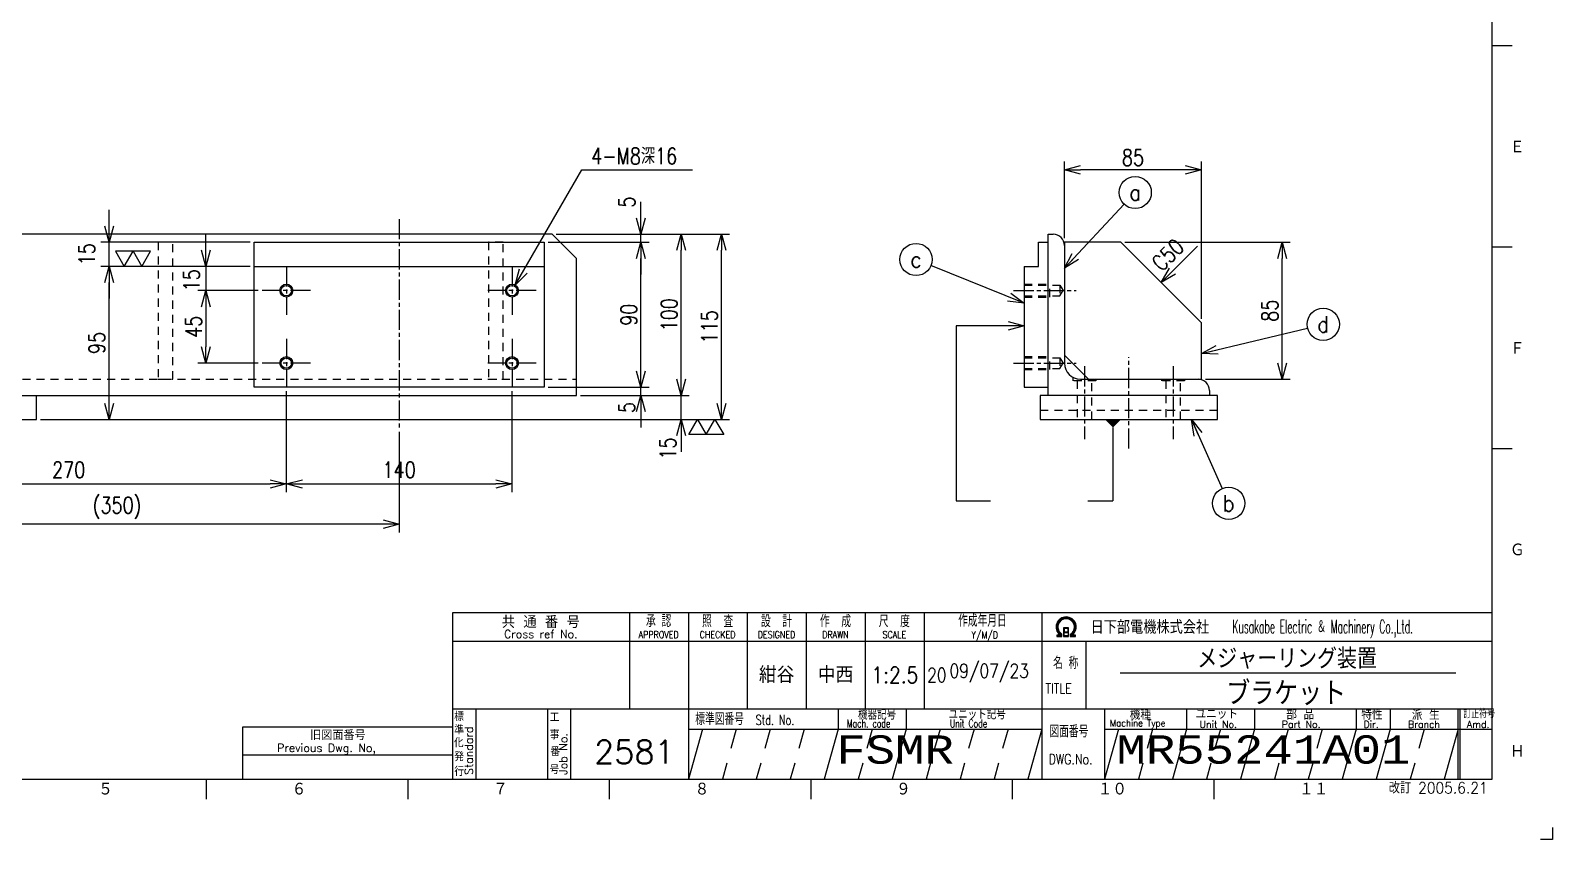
# Model space of a CAD drawing. Extents: x 0 to 1485, y 0 to 1050.
# Drawn here: x 541 to 1485, y 0 to 502 of the extents above; entities that cross this region are included whole.
import ezdxf
from ezdxf.enums import TextEntityAlignment as Align

# ---------------------------------------------------------------- set-up
doc = ezdxf.new("R2010")
doc.units = 0
doc.header["$LTSCALE"] = 2.5
for name, pattern in [('GEN3A', [3.5, 2, -1.5]), ('GEN7A', [7.5, 5, -0.75, 1, -0.75]), ('HIDDEN2', [3.5, 2, -1.5])]:
    doc.linetypes.add(name, pattern=pattern)
doc.layers.get('0').update_dxf_attribs({"linetype": 'CONTINUOUS'})
doc.layers.get('DEFPOINTS').update_dxf_attribs({"linetype": 'CONTINUOUS'})
for name, color, linetype in [('2', 5, 'CONTINUOUS'), ('4', 3, 'CONTINUOUS'), ('5', 3, 'CONTINUOUS'), ('6', 52, 'CONTINUOUS'), ('7A', 4, 'GEN7A'), ('8', 1, 'CONTINUOUS'), ('9', 3, 'HIDDEN2'), ('RAHM2', 1, 'CONTINUOUS')]:
    doc.layers.add(name, color=color, linetype=linetype)
doc.styles.add('DIMENSION', font='monotxt.shx', dxfattribs={"bigfont": 'bigfont.shx'})
doc.styles.get("Standard").update_dxf_attribs({"font": 'romans.shx', "width": 0.8, "bigfont": 'extfont.shx'})
doc.dimstyles.new('GEN-ISO', dxfattribs={"dimscale": 2.5, "dimtxt": 4, "dimasz": 3, "dimexe": 2, "dimexo": 1, "dimgap": 1, "dimtad": 3, "dimdec": 3, "dimrnd": 0.001, "dimdsep": 46, "dimtxsty": 'Standard', "dimblk": 'OPEN30', "dimcen": 0, "dimclrt": 52, "dimadec": 0, "dimazin": 0, "dimtp": 0.1, "dimtm": 0.1, "dimtfac": 0.6, "dimtdec": 3, "dimtmove": 2, "dimatfit": 3, "dimldrblk": 'OPEN30', "dimfxl": 0, "dimarcsym": 0})

# ---------------------------------------------------------------- blocks, each defined once
blk = doc.blocks.new('1A2ﾌﾞﾋﾝ')
at = {"layer": 'RAHM2', "color": 5, "linetype": 'Continuous'}
for p, q in [((579, 15), (579, 405)), ((584, 197), (579, 197)), ((584, 197), (579, 197)), ((584, 147), (579, 147)), ((584, 147), (579, 147)), ((584, 97), (579, 97)), ((584, 97), (579, 97)), ((25, 15), (579, 15)), ((260, 10), (260, 15)), ((310, 10), (310, 15)), ((360, 10), (360, 15)), ((410, 10), (410, 15)), ((460, 10), (460, 15)), ((510, 10), (510, 15)), ((594, 0), (591, 0)), ((594, 3), (594, 0))]:
    blk.add_line(p, q, dxfattribs=at)
at = {"layer": 'RAHM2', "color": 7, "linetype": 'Continuous'}
for p, q in [((364.93, 56.26), (364.93, 32.42)), ((379.55, 56.26), (379.55, 15)), ((394.18, 56.26), (394.18, 32.42)), ((408.8, 56.26), (408.8, 32.42)), ((423.43, 56.26), (423.43, 32.42)), ((438.05, 56.26), (438.05, 32.42)), ((467.3, 56.26), (467.3, 15)), ((321.05, 49.26), (579, 49.26)), ((438.05, 49.26), (438.05, 32.42)), ((467.3, 49.26), (467.3, 49.26)), ((478.17, 49.26), (478.17, 32.42)), ((321.05, 32.42), (579, 32.42)), ((326.77, 32.42), (326.77, 15)), ((344.59, 32.42), (344.59, 15)), ((350.3, 32.42), (350.3, 15)), ((416.73, 32.42), (416.73, 27.42)), ((433.59, 32.42), (433.59, 27.42)), ((482.82, 32.42), (482.82, 15)), ((503.15, 32.42), (503.15, 27.42)), ((520, 32.42), (520, 27.42)), ((545.29, 32.42), (545.29, 27.42)), ((553.72, 32.42), (553.72, 27.42)), ((570.57, 15), (570.57, 32.42)), ((571.07, 15), (571.07, 32.42)), ((269, 28), (321.05, 28)), ((269, 15), (269, 28)), ((379.55, 27.42), (467.3, 27.42)), ((482.82, 27.42), (579, 27.42)), ((269, 21), (321.05, 21))]:
    blk.add_line(p, q, dxfattribs=at)
at = {"layer": 'RAHM2', "color": 3, "linetype": 'Continuous'}
for p, q in [((486.73, 41.35), (570.03, 41.35)), ((383.02, 27.42), (379.55, 15)), ((416.73, 27.42), (413.26, 15)), ((433.59, 27.42), (430.12, 15)), ((467.3, 27.42), (463.83, 15)), ((503.15, 27.42), (499.68, 15)), ((520, 27.42), (516.54, 15)), ((545.29, 27.42), (541.82, 15)), ((553.72, 27.42), (550.25, 15))]:
    blk.add_line(p, q, dxfattribs=at)
at = {"layer": 'RAHM2', "color": 3, "linetype": 'GEN3A'}
for p, q in [((391.44, 27.42), (387.98, 15)), ((399.87, 27.42), (396.41, 15)), ((408.3, 27.42), (404.84, 15)), ((425.16, 27.42), (421.69, 15)), ((442.01, 27.42), (438.55, 15)), ((450.44, 27.42), (446.98, 15)), ((458.87, 27.42), (455.41, 15)), ((494.72, 27.42), (491.25, 15)), ((511.57, 27.42), (508.11, 15)), ((528.43, 27.42), (524.97, 15)), ((536.86, 27.42), (533.39, 15)), ((562.14, 27.42), (558.68, 15))]:
    blk.add_line(p, q, dxfattribs=at)
at = {"layer": 'RAHM2', "color": 5, "linetype": 'Continuous'}
blk.add_lwpolyline([(579, 56.26), (321.05, 56.26), (321.05, 15)], dxfattribs=at)
at = {"layer": 'RAHM2', "color": 7, "linetype": 'Continuous'}
for points in [[(471.02, 50.4), (472.22, 50.4), (472.22, 51.01)], [(471.02, 50.58), (471.97, 50.58), (471.97, 50.91)], [(471.72, 50.82), (471.72, 50.75), (471.02, 50.75), (471.02, 50.4)], [(472.62, 52.51), (472.62, 50.4), (473.92, 50.4), (473.92, 52.51), (472.62, 52.51)], [(472.77, 52.36), (472.77, 51.53), (473.77, 51.53), (473.77, 52.36), (472.77, 52.36)], [(473.77, 51.38), (473.77, 50.55), (472.77, 50.55), (472.77, 51.38), (473.77, 51.38)], [(474.32, 50.98), (474.32, 50.4), (475.58, 50.4), (475.58, 50.75), (474.85, 50.75), (474.85, 50.8)], [(474.57, 50.87), (474.57, 50.58), (475.58, 50.58)]]:
    blk.add_lwpolyline(points, dxfattribs=at)
at = {"layer": 'RAHM2', "color": 3, "linetype": 'Continuous'}
for points in [[(486.29, 27.42), (482.82, 15)], [(570.57, 27.42), (570.57, 27.42), (567.11, 15)]]:
    blk.add_lwpolyline(points, dxfattribs=at)
at = {"layer": 'RAHM2', "color": 7, "linetype": 'Continuous'}
for radius, start, end in [(2.5, 308.2706, 230.8952), (2.28, 303.9949, 234.4013), (2.06, 299.8294, 238.4756)]:
    blk.add_arc((473.3, 52.76), radius, start, end, dxfattribs=at)
at = {"layer": '4', "width": 0.9}
blk.add_text('改訂 2005.6.21', height=2.8, dxfattribs=at).set_placement((577.91, 11.44), align=Align.RIGHT)
at = {"layer": 'RAHM2', "color": 5, "linetype": 'Continuous'}
for s, height, p in [('Ｅ', 3.31, (583.43, 170.24)), ('Ｆ', 3.31, (583.43, 120.24)), ('Ｇ', 3.31, (583.43, 70.24)), ('Ｈ', 3.31, (583.43, 20.24)), ('５', 3.31, (233.1, 10.87)), ('６', 3.31, (281.11, 10.87)), ('７', 3.31, (331.11, 10.87)), ('８', 3.31, (381.11, 10.87)), ('９', 3.31, (431.11, 10.87)), ('１０', 3.311, (481.11, 10.87)), ('１１', 3.311, (531.11, 10.87))]:
    blk.add_text(s, height=height, dxfattribs=at).set_placement(p)
at = {"layer": 'RAHM2', "color": 7, "linetype": 'Continuous'}
for s, height, p in [('共 通 番 号', 3, (342.93, 54.14)), ('Cross ref No.', 2, (342.93, 51.01))]:
    blk.add_text(s, height=height, dxfattribs=at).set_placement(p, align=Align.MIDDLE)
for s, height, width, p in [('承 認', 3, 0.7, (372.18, 54.35)), ('照  査', 3, 0.7, (386.8, 54.35)), ('設  計', 3, 0.7, (401.43, 54.35)), ('作  成', 3, 0.7, (416.05, 54.35)), ('尺  度', 3, 0.7, (430.67, 54.35)), ('APPROVED', 1.8, 0.8, (372.18, 50.85)), ('CHECKED', 1.8, 0.8, (386.8, 50.85)), ('DESIGNED', 1.8, 0.8, (401.43, 50.85)), ('DRAWN', 1.8, 0.8, (416.05, 50.85)), ('SCALE', 1.8, 0.8, (430.67, 50.85)), ('DWG.No.', 2.5, 0.8, (474.41, 19.96))]:
    blk.add_text(s, height=height, dxfattribs=dict(at, width=width)).set_placement(p, align=Align.MIDDLE)
for s, height, width, p in [('作成年月日', 3, 0.7, (446.49, 52.82)), ('Kusakabe Electric ＆ Machinery Co.,Ltd.', 3.3108, 0.5, (514.56, 51.19)), ('Y/M/D', 1.8, 0.8, (449.79, 49.87)), ('名 称', 3, 0.7, (470.06, 42.33)), ('20', 3.5, 0.8, (438.81, 39.08)), ('TITLE', 2.5, 0.8, (468.18, 36.25)), ('標準図番号', 3, 0.7, (381.26, 28.44)), ('Std. No.', 2.5, 0.7, (396.23, 28.44)), ('機器記号', 2.5, 0.7, (421.65, 29.77)), ('ユニット記号', 2.5, 0.7, (444.14, 29.85)), ('訂正符号', 2, 0.7, (571.87, 30.16)), ('Mach. code', 2, 0.7, (418.86, 27.83)), ('Unit Code', 2, 0.7, (444.45, 27.83)), ('図面番号', 3, 0.7, (469.15, 25.37)), ('Machine Type', 1.7, 0.9, (484.15, 28.05))]:
    blk.add_text(s, height=height, dxfattribs=dict(at, width=width)).set_placement(p)
at = {"layer": 'RAHM2', "color": 7, "linetype": 'Continuous', "width": 0.844147}
blk.add_text('日下部電機株式会社', height=3.311, dxfattribs=at).set_placement((479.35, 51.06), (508.79, 51.06), align=Align.FIT)
at = {"layer": 'RAHM2', "color": 7, "linetype": 'Continuous'}
for s, height, p in [('標', 2, (321.44, 29.43)), ('工', 2, (345.15, 29.24)), ('機種', 2.4, (489.08, 29.76)), ('ユニット', 2.4, (505.39, 29.96)), ('部 品', 2.4, (527.93, 29.79)), ('特性', 2.4, (546.55, 29.78)), ('派 生', 2.4, (559.06, 29.72)), ('旧図面番号', 2.5, (285.71, 24.69)), ('準', 2, (321.47, 26.11)), ('事', 2, (345.17, 24.92)), ('Unit No.', 1.7, (506.39, 27.76)), ('Part No.', 1.7, (526.81, 27.76)), ('Dir.', 1.7, (547.09, 27.76)), ('Branch', 1.7, (558.13, 27.76)), ('Amd.', 1.7, (572.74, 27.76)), ('Previous Dwg. No,', 2, (277.5, 21.75)), ('化', 2, (321.37, 22.95)), ('番', 2, (345.31, 20.76)), ('発', 2, (321.46, 19.47)), ('行', 2, (321.46, 15.82)), ('号', 2, (345.11, 16.28))]:
    blk.add_text(s, height=height, dxfattribs=at).set_placement(p)
for s, p in [('Standard', (326.07, 16.05)), ('Job No.', (349.5, 16.05))]:
    blk.add_text(s, height=2, rotation=90, dxfattribs=at).set_placement(p)
at = {"layer": 'RAHM2', "color": 5, "linetype": 'Continuous', "width": 0.7}
for tag, p in [('HEADER3', (35, 392.01)), ('HEADER4', (54.75, 392)), ('HEADER15', (74.49, 392)), ('HEADER16', (94.43, 392))]:
    blk.add_attdef(tag, text='', height=6, dxfattribs=at).set_placement(p, align=Align.MIDDLE)
at = {"layer": 'RAHM2', "color": 7, "linetype": 'Continuous'}
blk.add_attdef('HEADER5', text='', height=2.5, dxfattribs=at).set_placement((63.69, 385.1), align=Align.BOTTOM_RIGHT)
for tag, height, width, p in [('HEADER25', 3.2, 0.63, (46.91, 45.38)), ('HEADER23', 3.33, 0.8, (71.4, 45.2)), ('HEADER24', 3.5, 0.8, (92.57, 45.22)), ('HEADER1', 5, 0.9, (528.12, 45.15)), ('HEADER7', 5, 0.8, (343.38, 40.8)), ('GEN-TITLE-SCA', 4, 0.85, (430.79, 40.85)), ('HEADER22', 3.2, 0.63, (46.91, 38.38)), ('HEADER20', 3.33, 0.8, (71.4, 38.2)), ('HEADER21', 3.5, 0.8, (92.57, 38.22)), ('HEADER2', 6, 0.9, (527.89, 36.68)), ('HEADER19', 3.2, 0.63, (46.91, 31.38)), ('HEADER17', 3.33, 0.8, (71.4, 31.2)), ('HEADER18', 3.5, 0.8, (92.57, 31.22)), ('HEADER11', 3.2, 0.63, (46.91, 24.38)), ('HEADER9', 3.33, 0.8, (71.4, 24.2)), ('HEADER10', 3.5, 0.8, (92.57, 24.22)), ('HEADER14', 3.31, 0.8, (295.54, 17.82))]:
    blk.add_attdef(tag, text='', height=height, dxfattribs=dict(at, width=width)).set_placement(p, align=Align.MIDDLE)
for tag, p in [('HEADER27', (401.45, 41.09)), ('HEADER26', (416.07, 41.09))]:
    blk.add_attdef(tag, text='', height=4, dxfattribs=at).set_placement(p, align=Align.MIDDLE)
at = {"layer": 'RAHM2', "color": 7, "linetype": 'Continuous', "width": 0.8}
blk.add_attdef('GEN-TITLE-DAT', text='', height=3.5, dxfattribs=at).set_placement((444.35, 39.1), align=Align.BOTTOM_LEFT)
at = {"layer": 'RAHM2', "color": 5, "linetype": 'Continuous'}
blk.add_attdef('HEADER6', text='', height=5.8, dxfattribs=at).set_placement((376.09, 17.1), align=Align.BOTTOM_RIGHT)
at = {"layer": 'RAHM2', "color": 5, "linetype": 'Continuous', "style": 'DIMENSION', "width": 1.2}
for tag, p in [('HEADER13', (382.56, 16.75)), ('HEADER12', (416.26, 16.72)), ('GEN-TITLE-DWG', (485.79, 16.74))]:
    blk.add_attdef(tag, text='', height=7.02, dxfattribs=at).set_placement(p, align=Align.BOTTOM_LEFT)
at = {"layer": 'RAHM2', "color": 5, "linetype": 'Continuous', "style": 'DIMENSION'}
blk.add_attdef('HEADER8', text='', height=7.02, dxfattribs=at).set_placement((577.6, 16.71), align=Align.BOTTOM_RIGHT)
blk = doc.blocks.new('_Open30')
at = {"color": 0, "linetype": 'ByBlock', "lineweight": -2}
for p, q in [((-1, 0.268), (0, 0)), ((0, 0), (-1, -0.268)), ((0, 0), (-1, 0))]:
    blk.add_line(p, q, dxfattribs=at)
blk = doc.blocks.new('*D5')
at = {"layer": '5', "color": 0, "lineweight": -2}
for p, q in [((769.46, 252.95), (769.46, 190.62)), ((419.46, 245.01), (419.46, 190.62)), ((759.46, 195.62), (429.46, 195.62))]:
    blk.add_line(p, q, dxfattribs=at)
at = {"layer": 'DEFPOINTS', "color": 0}
for p in [(769.46, 255.45), (419.46, 247.51), (419.46, 195.62)]:
    blk.add_point(p, dxfattribs=at)
at = {"layer": '5', "color": 0, "lineweight": -2, "xscale": 10, "yscale": 10, "zscale": 10, "rotation": 180}
blk.add_blockref('_Open30', (419.46, 195.62), dxfattribs=at)
at = {"layer": '5', "color": 0, "lineweight": -2, "xscale": 10, "yscale": 10, "zscale": 10}
blk.add_blockref('_Open30', (769.46, 195.62), dxfattribs=at)
at = {"layer": '5', "color": 52, "insert": (594.46, 205.74), "char_height": 10, "attachment_point": 5}
blk.add_mtext('(350)', dxfattribs=at)
blk = doc.blocks.new('*D17')
at = {"layer": '5', "color": 0, "lineweight": -2}
for p, q in [((1182.18, 373.12), (1182.18, 420.62)), ((1257.18, 415.62), (1192.18, 415.62)), ((1267.18, 323.12), (1267.18, 420.62))]:
    blk.add_line(p, q, dxfattribs=at)
at = {"layer": 'DEFPOINTS', "color": 0}
for p in [(1182.18, 415.62), (1182.18, 370.62), (1267.18, 320.62)]:
    blk.add_point(p, dxfattribs=at)
at = {"layer": '5', "color": 0, "lineweight": -2, "xscale": 10, "yscale": 10, "zscale": 10, "rotation": 180}
blk.add_blockref('_Open30', (1182.18, 415.62), dxfattribs=at)
at = {"layer": '5', "color": 0, "lineweight": -2, "xscale": 10, "yscale": 10, "zscale": 10}
blk.add_blockref('_Open30', (1267.18, 415.62), dxfattribs=at)
at = {"layer": '5', "color": 52, "insert": (1224.68, 423.12), "char_height": 10, "attachment_point": 5}
blk.add_mtext('85', dxfattribs=at)
blk = doc.blocks.new('*D21')
at = {"layer": '5', "color": 0, "lineweight": -2}
for p, q in [((676.96, 355.62), (584.46, 355.62)), ((589.46, 270.62), (589.46, 345.62)), ((546.96, 260.62), (594.46, 260.62))]:
    blk.add_line(p, q, dxfattribs=at)
at = {"layer": 'DEFPOINTS', "color": 0}
for p in [(589.46, 355.62), (679.46, 355.62), (544.46, 260.62)]:
    blk.add_point(p, dxfattribs=at)
at = {"layer": '5', "color": 0, "lineweight": -2, "xscale": 10, "yscale": 10, "zscale": 10}
for p, rotation in [((589.46, 355.62), 90), ((589.46, 260.62), 270)]:
    blk.add_blockref('_Open30', p, dxfattribs=dict(at, rotation=rotation))
at = {"layer": '5', "color": 52, "insert": (581.96, 308.12), "char_height": 10, "attachment_point": 5, "rotation": 90}
blk.add_mtext('95', dxfattribs=at)
blk = doc.blocks.new('*D22')
at = {"layer": '5', "color": 0, "lineweight": -2}
for p, q in [((649.46, 365.62), (649.46, 375.62)), ((676.96, 355.62), (644.46, 355.62)), ((649.46, 355.62), (649.46, 340.62)), ((681.96, 340.62), (644.46, 340.62)), ((649.46, 330.62), (649.46, 320.62))]:
    blk.add_line(p, q, dxfattribs=at)
at = {"layer": 'DEFPOINTS', "color": 0}
for p in [(679.46, 355.62), (649.46, 340.62), (684.46, 340.62)]:
    blk.add_point(p, dxfattribs=at)
at = {"layer": '5', "color": 0, "lineweight": -2, "xscale": 10, "yscale": 10, "zscale": 10}
for p, rotation in [((649.46, 355.62), 270), ((649.46, 340.62), 90)]:
    blk.add_blockref('_Open30', p, dxfattribs=dict(at, rotation=rotation))
at = {"layer": '5', "color": 52, "insert": (640.69, 347.02), "char_height": 10, "attachment_point": 5, "rotation": 90}
blk.add_mtext('15', dxfattribs=at)
blk = doc.blocks.new('*D23')
at = {"layer": '5', "color": 0, "lineweight": -2}
for p, q in [((649.46, 330.62), (649.46, 305.62)), ((681.96, 295.62), (644.46, 295.62))]:
    blk.add_line(p, q, dxfattribs=at)
at = {"layer": 'DEFPOINTS', "color": 0}
for p in [(684.46, 340.62), (649.46, 295.62), (684.46, 295.62)]:
    blk.add_point(p, dxfattribs=at)
at = {"layer": '5', "color": 0, "lineweight": -2, "xscale": 10, "yscale": 10, "zscale": 10}
for p, rotation in [((649.46, 340.62), 90), ((649.46, 295.62), 270)]:
    blk.add_blockref('_Open30', p, dxfattribs=dict(at, rotation=rotation))
at = {"layer": '5', "color": 52, "insert": (641.96, 318.12), "char_height": 10, "attachment_point": 5, "rotation": 90}
blk.add_mtext('45', dxfattribs=at)
blk = doc.blocks.new('*D24')
at = {"layer": '5', "color": 0, "lineweight": -2}
for p, q in [((589.46, 380.62), (589.46, 390.62)), ((676.96, 370.62), (584.46, 370.62)), ((589.46, 355.62), (589.46, 370.62)), ((676.96, 355.62), (584.46, 355.62)), ((589.46, 345.62), (589.46, 335.62))]:
    blk.add_line(p, q, dxfattribs=at)
at = {"layer": 'DEFPOINTS', "color": 0}
for p in [(589.46, 370.62), (679.46, 370.62), (679.46, 355.62)]:
    blk.add_point(p, dxfattribs=at)
at = {"layer": '5', "color": 0, "lineweight": -2, "xscale": 10, "yscale": 10, "zscale": 10}
for p, rotation in [((589.46, 370.62), 270), ((589.46, 355.62), 90)]:
    blk.add_blockref('_Open30', p, dxfattribs=dict(at, rotation=rotation))
at = {"layer": '5', "color": 52, "insert": (575.71, 363.12), "char_height": 10, "attachment_point": 5, "rotation": 90}
blk.add_mtext('15', dxfattribs=at)
blk = doc.blocks.new('*D25')
at = {"layer": '5', "color": 0, "lineweight": -2}
for p, q in [((944.46, 285.62), (944.46, 295.62)), ((881.96, 275.62), (949.46, 275.62)), ((944.46, 260.62), (944.46, 275.62)), ((546.96, 260.62), (949.46, 260.62)), ((944.46, 250.62), (944.46, 240.62))]:
    blk.add_line(p, q, dxfattribs=at)
at = {"layer": 'DEFPOINTS', "color": 0}
for p in [(879.46, 275.62), (944.46, 275.62), (544.46, 260.62)]:
    blk.add_point(p, dxfattribs=at)
at = {"layer": '5', "color": 0, "lineweight": -2, "xscale": 10, "yscale": 10, "zscale": 10}
for p, rotation in [((944.46, 275.62), 270), ((944.46, 260.62), 90)]:
    blk.add_blockref('_Open30', p, dxfattribs=dict(at, rotation=rotation))
at = {"layer": '5', "color": 52, "insert": (936.22, 242.6), "char_height": 10, "attachment_point": 5, "rotation": 90}
blk.add_mtext('15', dxfattribs=at)
blk = doc.blocks.new('*D26')
at = {"layer": '5', "color": 0, "lineweight": -2}
for p, q in [((866.96, 375.62), (949.46, 375.62)), ((944.46, 285.62), (944.46, 365.62))]:
    blk.add_line(p, q, dxfattribs=at)
at = {"layer": 'DEFPOINTS', "color": 0}
for p in [(864.46, 375.62), (944.46, 375.62), (879.46, 275.62)]:
    blk.add_point(p, dxfattribs=at)
at = {"layer": '5', "color": 0, "lineweight": -2, "xscale": 10, "yscale": 10, "zscale": 10}
for p, rotation in [((944.46, 375.62), 90), ((944.46, 275.62), 270)]:
    blk.add_blockref('_Open30', p, dxfattribs=dict(at, rotation=rotation))
at = {"layer": '5', "color": 52, "insert": (936.96, 325.62), "char_height": 10, "attachment_point": 5, "rotation": 90}
blk.add_mtext('100', dxfattribs=at)
blk = doc.blocks.new('*D27')
at = {"layer": '5', "color": 0, "lineweight": -2}
for p, q in [((919.46, 290.62), (919.46, 300.62)), ((861.96, 280.62), (924.46, 280.62)), ((881.96, 275.62), (924.46, 275.62)), ((919.46, 275.62), (919.46, 280.62)), ((919.46, 265.62), (919.46, 255.62))]:
    blk.add_line(p, q, dxfattribs=at)
at = {"layer": 'DEFPOINTS', "color": 0}
for p in [(859.46, 280.62), (879.46, 275.62), (919.46, 280.62)]:
    blk.add_point(p, dxfattribs=at)
at = {"layer": '5', "color": 0, "lineweight": -2, "xscale": 10, "yscale": 10, "zscale": 10}
for p, rotation in [((919.46, 280.62), 270), ((919.46, 275.62), 90)]:
    blk.add_blockref('_Open30', p, dxfattribs=dict(at, rotation=rotation))
at = {"layer": '5', "color": 52, "insert": (910.76, 268.04), "char_height": 10, "attachment_point": 5, "rotation": 90}
blk.add_mtext('5', dxfattribs=at)
blk = doc.blocks.new('*D28')
at = {"layer": '5', "color": 0, "lineweight": -2}
for p, q in [((861.96, 370.62), (924.46, 370.62)), ((919.46, 290.62), (919.46, 360.62))]:
    blk.add_line(p, q, dxfattribs=at)
at = {"layer": 'DEFPOINTS', "color": 0}
for p in [(859.46, 370.62), (919.46, 370.62), (859.46, 280.62)]:
    blk.add_point(p, dxfattribs=at)
at = {"layer": '5', "color": 0, "lineweight": -2, "xscale": 10, "yscale": 10, "zscale": 10}
for p, rotation in [((919.46, 370.62), 90), ((919.46, 280.62), 270)]:
    blk.add_blockref('_Open30', p, dxfattribs=dict(at, rotation=rotation))
at = {"layer": '5', "color": 52, "insert": (911.96, 325.62), "char_height": 10, "attachment_point": 5, "rotation": 90}
blk.add_mtext('90', dxfattribs=at)
blk = doc.blocks.new('*D29')
at = {"layer": '5', "color": 0, "lineweight": -2}
for p, q in [((919.46, 385.62), (919.46, 395.62)), ((866.96, 375.62), (924.46, 375.62)), ((919.46, 370.62), (919.46, 375.62)), ((919.46, 360.62), (919.46, 350.62))]:
    blk.add_line(p, q, dxfattribs=at)
at = {"layer": 'DEFPOINTS', "color": 0}
for p in [(859.46, 370.62), (864.46, 375.62), (919.46, 375.62)]:
    blk.add_point(p, dxfattribs=at)
at = {"layer": '5', "color": 0, "lineweight": -2, "xscale": 10, "yscale": 10, "zscale": 10}
for p, rotation in [((919.46, 375.62), 270), ((919.46, 370.62), 90)]:
    blk.add_blockref('_Open30', p, dxfattribs=dict(at, rotation=rotation))
at = {"layer": '5', "color": 52, "insert": (910.78, 395.55), "char_height": 10, "attachment_point": 5, "rotation": 90}
blk.add_mtext('5', dxfattribs=at)
blk = doc.blocks.new('*D41')
at = {"layer": '5', "color": 0, "lineweight": -2}
for p, q in [((1219.68, 370.62), (1322.18, 370.62)), ((1317.18, 295.62), (1317.18, 360.62)), ((1269.68, 285.62), (1322.18, 285.62))]:
    blk.add_line(p, q, dxfattribs=at)
at = {"layer": 'DEFPOINTS', "color": 0}
for p in [(1217.18, 370.62), (1317.18, 370.62), (1267.18, 285.62)]:
    blk.add_point(p, dxfattribs=at)
at = {"layer": '5', "color": 0, "lineweight": -2, "xscale": 10, "yscale": 10, "zscale": 10}
for p, rotation in [((1317.18, 370.62), 90), ((1317.18, 285.62), 270)]:
    blk.add_blockref('_Open30', p, dxfattribs=dict(at, rotation=rotation))
at = {"layer": '5', "color": 52, "insert": (1309.68, 328.12), "char_height": 10, "attachment_point": 5, "rotation": 90}
blk.add_mtext('85', dxfattribs=at)
blk = doc.blocks.new('*D44')
at = {"layer": '5', "color": 0, "lineweight": -2}
for p, q in [((866.96, 375.62), (974.46, 375.62)), ((969.46, 270.62), (969.46, 365.62)), ((546.96, 260.62), (974.46, 260.62))]:
    blk.add_line(p, q, dxfattribs=at)
at = {"layer": 'DEFPOINTS', "color": 0}
for p in [(864.46, 375.62), (969.46, 375.62), (544.46, 260.62)]:
    blk.add_point(p, dxfattribs=at)
at = {"layer": '5', "color": 0, "lineweight": -2, "xscale": 10, "yscale": 10, "zscale": 10}
for p, rotation in [((969.46, 375.62), 90), ((969.46, 260.62), 270)]:
    blk.add_blockref('_Open30', p, dxfattribs=dict(at, rotation=rotation))
at = {"layer": '5', "color": 52, "insert": (961.96, 318.12), "char_height": 10, "attachment_point": 5, "rotation": 90}
blk.add_mtext('115', dxfattribs=at)
blk = doc.blocks.new('GENBALLOON1')
blk.add_circle((0, 0), 5)
at = {"flags": 1}
blk.add_attdef('GEN_PARENT', text='', height=2.5, dxfattribs=at).set_placement((0, 0), align=Align.MIDDLE)
blk.add_attdef('REF_NO', text='', height=3.5).set_placement((0, 0), align=Align.MIDDLE)
at = {"color": 7, "flags": 1}
for tag, p in [('5GENINF', (6.43, 0.96)), ('6GENINF', (6.43, 0.63)), ('7GENINF', (6.43, 0.3)), ('8GENINF', (6.43, -0.04)), ('9GENINF', (6.43, -0.37)), ('3GENINF', (6.43, -2.34)), ('4GENINF', (6.43, -2.67)), ('20GENINF', (6.43, -4.7)), ('10GENINF', (6.43, -0.7)), ('11GENINF', (6.43, -1)), ('12GENINF', (6.43, -1.34)), ('13GENINF', (6.43, -1.67)), ('14GENINF', (6.43, -2)), ('15GENINF', (6.43, -3)), ('16GENINF', (6.43, -3.34)), ('17GENINF', (6.43, -3.7)), ('18GENINF', (6.43, -4.04)), ('19GENINF', (6.43, -4.37)), ('21GENINF', (6.43, -5.04)), ('22GENINF', (6.43, -5.37))]:
    blk.add_attdef(tag, p, '', height=0.2, dxfattribs=at)
blk = doc.blocks.new('*D46')
at = {"layer": '5', "color": 0, "lineweight": -2}
for p, q in [((699.46, 278.12), (699.46, 215.62)), ((429.46, 258.12), (429.46, 215.62)), ((439.46, 220.62), (689.46, 220.62))]:
    blk.add_line(p, q, dxfattribs=at)
at = {"layer": 'DEFPOINTS', "color": 0}
for p in [(699.46, 280.62), (429.46, 260.62), (699.46, 220.62)]:
    blk.add_point(p, dxfattribs=at)
at = {"layer": '5', "color": 0, "lineweight": -2, "xscale": 10, "yscale": 10, "zscale": 10, "rotation": 180}
blk.add_blockref('_Open30', (429.46, 220.62), dxfattribs=at)
at = {"layer": '5', "color": 0, "lineweight": -2, "xscale": 10, "yscale": 10, "zscale": 10}
blk.add_blockref('_Open30', (699.46, 220.62), dxfattribs=at)
at = {"layer": '5', "color": 52, "insert": (564.46, 229.37), "char_height": 10, "attachment_point": 5}
blk.add_mtext('270', dxfattribs=at)
blk = doc.blocks.new('*D47')
at = {"layer": '5', "color": 0, "lineweight": -2}
for p, q in [((839.46, 278.12), (839.46, 215.62)), ((709.46, 220.62), (829.46, 220.62))]:
    blk.add_line(p, q, dxfattribs=at)
at = {"layer": 'DEFPOINTS', "color": 0}
for p in [(699.46, 280.62), (839.46, 280.62), (839.46, 220.62)]:
    blk.add_point(p, dxfattribs=at)
at = {"layer": '5', "color": 0, "lineweight": -2, "xscale": 10, "yscale": 10, "zscale": 10, "rotation": 180}
blk.add_blockref('_Open30', (699.46, 220.62), dxfattribs=at)
at = {"layer": '5', "color": 0, "lineweight": -2, "xscale": 10, "yscale": 10, "zscale": 10}
blk.add_blockref('_Open30', (839.46, 220.62), dxfattribs=at)
at = {"layer": '5', "color": 52, "insert": (769.46, 229.37), "char_height": 10, "attachment_point": 5}
blk.add_mtext('140', dxfattribs=at)

msp = doc.modelspace()

# ---------------------------------------------------------------- linework, layer by layer
at = {"layer": '2'}
for p, q in [((864.4619, 375.6177), (384.4619, 375.6177)), ((864.4619, 375.6177), (879.4619, 360.6177)), ((1166.1754, 370.6177), (1172.1754, 370.6177)), ((1166.1754, 355.6177), (1166.1754, 370.6177)), ((1172.1754, 275.6177), (1172.1754, 375.6177)), ((1172.1754, 375.6177), (1175.1754, 375.6177)), ((1182.1754, 370.6177), (1182.1754, 295.6177)), ((1217.1754, 370.6177), (1182.1754, 370.6177)), ((1217.1754, 370.6177), (1267.1754, 320.6177)), ((879.4619, 275.6177), (879.4619, 360.6177)), ((679.4619, 355.6177), (859.4619, 355.6177)), ((1157.1754, 355.6177), (1157.1754, 280.6177)), ((1157.1754, 355.6177), (1166.1754, 355.6177)), ((1267.1754, 285.6177), (1267.1754, 320.6177)), ((1182.1754, 300.6177), (1197.1754, 285.6177)), ((1192.1754, 285.6177), (1267.1754, 285.6177)), ((369.4619, 275.6177), (879.4619, 275.6177)), ((544.4619, 260.6177), (544.4619, 275.6177)), ((1157.1754, 280.6177), (1172.1754, 280.6177)), ((1272.1754, 278.6177), (1272.1754, 275.6177)), ((429.4619, 260.6177), (544.4619, 260.6177))]:
    msp.add_line(p, q, dxfattribs=at)
for points in [[(859.4619, 280.6177), (679.4619, 280.6177), (679.4619, 370.6177), (859.4619, 370.6177)], [(1167.1754, 260.6177), (1277.1754, 260.6177), (1277.1754, 275.6177), (1167.1754, 275.6177)]]:
    msp.add_lwpolyline(points, close=True, dxfattribs=at)
for centre in [(699.4619, 340.6177), (839.4619, 340.6177), (699.4619, 295.6177), (839.4619, 295.6177)]:
    msp.add_circle(centre, 3.2, dxfattribs=at)
for centre, radius, start, end in [((1175.1754, 368.6177), 7, 0, 90), ((1192.1754, 295.6177), 10, 180, 270), ((1265.1754, 278.6177), 7, 0, 90)]:
    msp.add_arc(centre, radius, start, end, dxfattribs=at)
at = {"layer": '4'}
for centre in [(699.4619, 340.6177), (839.4619, 340.6177), (699.4619, 295.6177), (839.4619, 295.6177)]:
    msp.add_circle(centre, 4, dxfattribs=at)
at = {"layer": '5'}
msp.add_line((882.7632, 415.6177), (951.4376, 415.6177), dxfattribs=at)
at = {"layer": '6'}
msp.add_line((1212.2232, 255.6829), (1212.2232, 210.0714), dxfattribs=at)
at = {"layer": '6', "ltscale": 20}
msp.add_line((1196.6581, 210.0714), (1212.2232, 210.0714), dxfattribs=at)
msp.add_solid([(1212.2232, 255.6829), (1217.2232, 260.6829), (1207.2232, 260.6829)], dxfattribs=at)
at = {"layer": '7A'}
for p, q in [((769.4619, 384.9723), (769.4619, 255.4522)), ((699.4619, 355.6177), (699.4619, 325.6177)), ((839.4619, 355.6177), (839.4619, 325.6177)), ((714.4619, 340.6177), (684.4619, 340.6177)), ((854.4619, 340.6177), (824.4619, 340.6177)), ((1150.6678, 340.6177), (1189.4816, 340.6177)), ((699.4619, 310.6177), (699.4619, 280.6177)), ((839.4619, 310.6177), (839.4619, 280.6177)), ((714.4619, 295.6177), (684.4619, 295.6177)), ((854.4619, 295.6177), (824.4619, 295.6177)), ((1150.6678, 295.6177), (1189.4816, 295.6177)), ((1194.6754, 293.6961), (1194.6754, 248.3542)), ((1222.1754, 242.6411), (1222.1754, 299.318)), ((1249.6754, 293.6961), (1249.6754, 248.3542))]:
    msp.add_line(p, q, dxfattribs=at)
at = {"layer": '8'}
for points in [[(598.9508, 355.6177), (604.3633, 364.9927), (593.5383, 364.9927), (598.9508, 355.6177)], [(609.7758, 355.6177), (615.1883, 364.9927), (604.3633, 364.9927), (609.7758, 355.6177)], [(954.5488, 260.6177), (959.9613, 251.2427), (949.1363, 251.2427), (954.5488, 260.6177)], [(965.3738, 260.6177), (970.7863, 251.2427), (959.9613, 251.2427), (965.3738, 260.6177)]]:
    msp.add_lwpolyline(points, close=True, dxfattribs=at)
at = {"layer": '9'}
for p, q in [((1157.1754, 344.6177), (1173.1754, 344.6177)), ((1157.1754, 343.9412), (1179.3754, 343.9412)), ((1173.1754, 336.6177), (1173.1754, 344.6177)), ((1179.3754, 343.9412), (1179.3754, 337.2942)), ((1179.3754, 343.9412), (1181.2942, 340.6177)), ((1179.3754, 337.2942), (1181.2942, 340.6177)), ((1157.1754, 337.2942), (1179.3754, 337.2942)), ((1157.1754, 336.6177), (1173.1754, 336.6177)), ((1157.1754, 299.6177), (1173.1754, 299.6177)), ((1157.1754, 298.9412), (1179.3754, 298.9412)), ((1173.1754, 291.6177), (1173.1754, 299.6177)), ((1179.3754, 298.9412), (1179.3754, 292.2942)), ((1179.3754, 298.9412), (1181.2942, 295.6177)), ((1179.3754, 292.2942), (1181.2942, 295.6177)), ((369.4619, 285.6177), (879.4619, 285.6177)), ((1157.1754, 292.2942), (1179.3754, 292.2942)), ((1157.1754, 291.6177), (1173.1754, 291.6177)), ((1187.6754, 284.6177), (1187.6754, 286.6874)), ((1201.6754, 284.6177), (1187.6754, 284.6177)), ((1190.1754, 284.6177), (1190.1754, 260.6177)), ((1199.1754, 260.6177), (1199.1754, 284.6177)), ((1201.6754, 285.6177), (1201.6754, 284.6177)), ((1242.6754, 284.6177), (1242.6754, 285.6177)), ((1256.6754, 284.6177), (1242.6754, 284.6177)), ((1245.1754, 284.6177), (1245.1754, 260.6177)), ((1254.1754, 260.6177), (1254.1754, 284.6177)), ((1256.6754, 285.6177), (1256.6754, 284.6177)), ((1277.1754, 266.1177), (1167.1754, 266.1177))]:
    msp.add_line(p, q, dxfattribs=at)
for points in [[(619.9619, 285.6177), (628.9619, 285.6177), (628.9619, 370.6177), (619.9619, 370.6177)], [(824.9619, 285.6177), (833.9619, 285.6177), (833.9619, 370.6177), (824.9619, 370.6177)]]:
    msp.add_lwpolyline(points, close=True, dxfattribs=at)

# ---------------------------------------------------------------- block references
at = {"layer": '2'}
ref = msp.add_blockref('1A2ﾌﾞﾋﾝ', (0, 0), dxfattribs=dict(at, xscale=2.5, yscale=2.5, zscale=2.5))
ref.add_attrib('GEN-TITLE-DWG', 'MR55241A01', dxfattribs={"layer": 'RAHM2', "color": 5, "linetype": 'Continuous', "height": 17.5575, "style": 'DIMENSION', "width": 1.2}).set_placement((1214.475, 41.8387), align=Align.BOTTOM_LEFT)
ref.add_attrib('GEN-TITLE-DAT', '09/07/23', dxfattribs={"layer": 'RAHM2', "color": 7, "linetype": 'Continuous', "height": 8.75, "width": 0.8}).set_placement((1110.8837, 97.7558), align=Align.BOTTOM_LEFT)
ref.add_attrib('GEN-TITLE-SCA', '1:2.5', dxfattribs={"layer": 'RAHM2', "color": 7, "linetype": 'Continuous', "height": 10, "width": 0.85}).set_placement((1076.9782, 102.1257), align=Align.MIDDLE)
ref.add_attrib('HEADER1', 'メジャーリング装置', dxfattribs={"layer": 'RAHM2', "color": 7, "linetype": 'Continuous', "height": 12.5, "width": 0.9}).set_placement((1320.306, 112.8684), align=Align.MIDDLE)
ref.add_attrib('HEADER2', 'ブラケット', dxfattribs={"layer": 'RAHM2', "color": 7, "linetype": 'Continuous', "height": 15, "width": 0.9}).set_placement((1319.7359, 91.6959), align=Align.MIDDLE)
ref.add_attrib('HEADER6', '2581', dxfattribs={"layer": 'RAHM2', "color": 5, "linetype": 'Continuous', "height": 14.5}).set_placement((940.2208, 42.7495), align=Align.BOTTOM_RIGHT)
ref.add_attrib('HEADER12', 'FSMR', dxfattribs={"layer": 'RAHM2', "color": 5, "linetype": 'Continuous', "height": 17.5575, "style": 'DIMENSION', "width": 1.2}).set_placement((1040.6453, 41.7987), align=Align.BOTTOM_LEFT)
ref.add_attrib('HEADER27', '紺谷', dxfattribs={"layer": 'RAHM2', "color": 7, "linetype": 'Continuous', "height": 10}).set_placement((1003.6237, 102.7254), align=Align.MIDDLE)
ref.add_attrib('HEADER26', '中西', dxfattribs={"layer": 'RAHM2', "color": 7, "linetype": 'Continuous', "height": 10}).set_placement((1040.1848, 102.7254), align=Align.MIDDLE)
at = {"layer": '5'}
ref = msp.add_blockref('GENBALLOON1', (1226.0857, 401.4576), dxfattribs=dict(at, xscale=2, yscale=2, zscale=2))
ref.add_attrib('REF_NO', 'a', dxfattribs={"color": 7, "height": 10, "width": 0.9}).set_placement((1226.0857, 401.4576), align=Align.MIDDLE_CENTER)
ref = msp.add_blockref('GENBALLOON1', (1090.1093, 359.9134), dxfattribs=dict(at, xscale=2, yscale=2, zscale=2))
ref.add_attrib('REF_NO', 'c', dxfattribs={"color": 7, "height": 10, "width": 0.9}).set_placement((1090.1093, 359.9134), align=Align.MIDDLE_CENTER)
ref = msp.add_blockref('GENBALLOON1', (1342.7237, 319.6979), dxfattribs=dict(at, xscale=2, yscale=2, zscale=2))
ref.add_attrib('REF_NO', 'd', dxfattribs={"color": 7, "height": 10, "width": 0.9}).set_placement((1342.7237, 319.6979), align=Align.MIDDLE_CENTER)
ref = msp.add_blockref('GENBALLOON1', (1284.0773, 208.6202), dxfattribs=dict(at, xscale=2, yscale=2, zscale=2))
ref.add_attrib('REF_NO', 'b', dxfattribs={"color": 7, "height": 10, "width": 0.9}).set_placement((1284.0773, 208.6202), align=Align.MIDDLE_CENTER)

# ---------------------------------------------------------------- texts
at = {"layer": '6', "width": 0.8}
msp.add_text('4-M8深16', height=10, dxfattribs=at).set_placement((888.5737, 419.0879))
msp.add_text('C50', height=10, rotation=45, dxfattribs=at).set_placement((1242.5065, 351.8745))

# ---------------------------------------------------------------- dimensions: what is measured, and where the dimension line sits
at = {"layer": '5'}
for base, p1, p2, override, picture, middle in [((1182.1754, 415.6177), (1267.1754, 320.6177), (1182.1754, 370.6177), {"dimasz": 4}, '*D17', (1224.6754, 423.1177)), ((699.4619, 220.6177), (429.4619, 260.6177), (699.4619, 280.6177), {"dimasz": 4, "dimgap": 1.5, "dimtp": 0.033, "dimtm": 0}, '*D46', (564.4619, 229.3677)), ((839.4619, 220.6177), (699.4619, 280.6177), (839.4619, 280.6177), {"dimasz": 4, "dimgap": 1.5, "dimse1": 1, "dimtp": 0.033, "dimtm": 0}, '*D47', (769.4619, 229.3677))]:
    dim = msp.add_linear_dim(base=base, p1=p1, p2=p2, dimstyle='GEN-ISO', override=override, dxfattribs=at)
    dim.commit()
    dim.dimension.update_dxf_attribs({"geometry": picture, "text_midpoint": middle})
for base, p1, p2, override, picture, middle in [((919.4619, 375.6177), (859.4619, 370.6177), (864.4619, 375.6177), {"dimasz": 4, "dimse1": 1}, '*D29', (910.7809, 395.5487)), ((649.4619, 340.6177), (679.4619, 355.6177), (684.4619, 340.6177), {"dimasz": 4}, '*D22', (640.6923, 347.0246)), ((944.4619, 275.6177), (544.4619, 260.6177), (879.4619, 275.6177), {"dimasz": 4}, '*D25', (936.2181, 242.5968)), ((919.4619, 280.6177), (879.4619, 275.6177), (859.4619, 280.6177), {"dimasz": 4}, '*D27', (910.7595, 268.0436))]:
    dim = msp.add_linear_dim(base=base, p1=p1, p2=p2, angle=90, dimstyle='GEN-ISO', override=override, dxfattribs=at)
    dim.commit()
    dim.dimension.update_dxf_attribs({"geometry": picture, "text_midpoint": middle, "dimtype": 160})
for base, p1, p2, override, picture, middle in [((589.4619, 370.6177), (679.4619, 355.6177), (679.4619, 370.6177), {"dimasz": 4}, '*D24', (575.7119, 363.1177)), ((969.4619, 375.6177), (544.4619, 260.6177), (864.4619, 375.6177), {"dimasz": 4}, '*D44', (961.9619, 318.1177)), ((919.4619, 370.6177), (859.4619, 280.6177), (859.4619, 370.6177), {"dimasz": 4, "dimse1": 1}, '*D28', (911.9619, 325.6177)), ((944.4619, 375.6177), (879.4619, 275.6177), (864.4619, 375.6177), {"dimasz": 4, "dimse1": 1}, '*D26', (936.9619, 325.6177)), ((1317.1754, 370.6177), (1267.1754, 285.6177), (1217.1754, 370.6177), {"dimasz": 4}, '*D41', (1309.6754, 328.1177)), ((589.4619, 355.6177), (544.4619, 260.6177), (679.4619, 355.6177), {"dimasz": 4}, '*D21', (581.9619, 308.1177)), ((649.4619, 295.6177), (684.4619, 340.6177), (684.4619, 295.6177), {"dimasz": 4, "dimse1": 1}, '*D23', (641.9619, 318.1177))]:
    dim = msp.add_linear_dim(base=base, p1=p1, p2=p2, angle=90, dimstyle='GEN-ISO', override=override, dxfattribs=at)
    dim.commit()
    dim.dimension.update_dxf_attribs({"geometry": picture, "text_midpoint": middle})
dim = msp.add_linear_dim(base=(419.4619, 195.6177), p1=(769.4619, 255.4522), p2=(419.4619, 247.5131), text='(<>)', dimstyle='GEN-ISO', override={"dimasz": 4}, dxfattribs=at)
dim.commit()
dim.dimension.update_dxf_attribs({"geometry": '*D5', "text_midpoint": (594.4619, 205.7367)})

# ---------------------------------------------------------------- leaders
for points, override in [([(841.4619, 344.0818), (882.7632, 415.6177)], {"dimasz": 4}), ([(1182.1754, 354.5215), (1219.2539, 394.1551)], {"dimasz": 4, "dimtol": 1, "dimtp": 0.033, "dimtm": 0}), ([(1242.1754, 345.6177), (1264.7919, 368.2342)], {"dimasz": 4, "dimtol": 1, "dimtp": 0.033, "dimtm": 0}), ([(1157.1754, 332.7834), (1099.3795, 356.1634)], {"dimasz": 4, "dimtol": 1, "dimtp": 0.033, "dimtm": 0}), ([(1267.1754, 301.5291), (1333.0009, 317.3596)], {"dimasz": 4, "dimtol": 1, "dimtp": 0.033, "dimtm": 0}), ([(1260.943, 260.6177), (1280.0124, 217.7567)], {"dimasz": 4, "dimtol": 1, "dimtp": 0.033, "dimtm": 0})]:
    msp.add_leader(points, dimstyle='GEN-ISO', override=override, dxfattribs=at)
at = {"layer": '6', "ltscale": 20}
msp.add_leader([(1157.1754, 318.7634), (1115.0284, 318.7634), (1115.0284, 210.0714), (1136.2771, 210.0714)], dimstyle='GEN-ISO', override={"dimasz": 4, "dimtol": 1, "dimtp": 0.033, "dimtm": 0}, dxfattribs=at)

doc.saveas('drawing.dxf')
